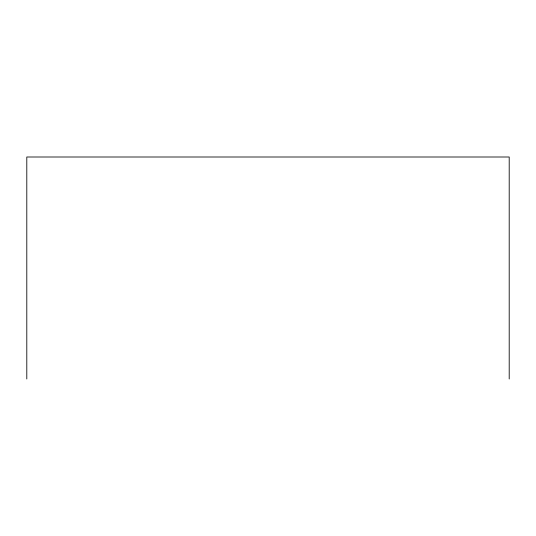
<?xml version="1.0" encoding="UTF-8"?>
<svg xmlns="http://www.w3.org/2000/svg" width="536" height="536" viewBox="0 0 536 536"><rect width="100%" height="100%" fill="white"/><g stroke="black" fill="none" stroke-linecap="round" stroke-linejoin="round"><path stroke-width="0.8" d="M509.2 378.999L509.2 157.001L26.8 157.001L26.8 378.999"/></g></svg>
